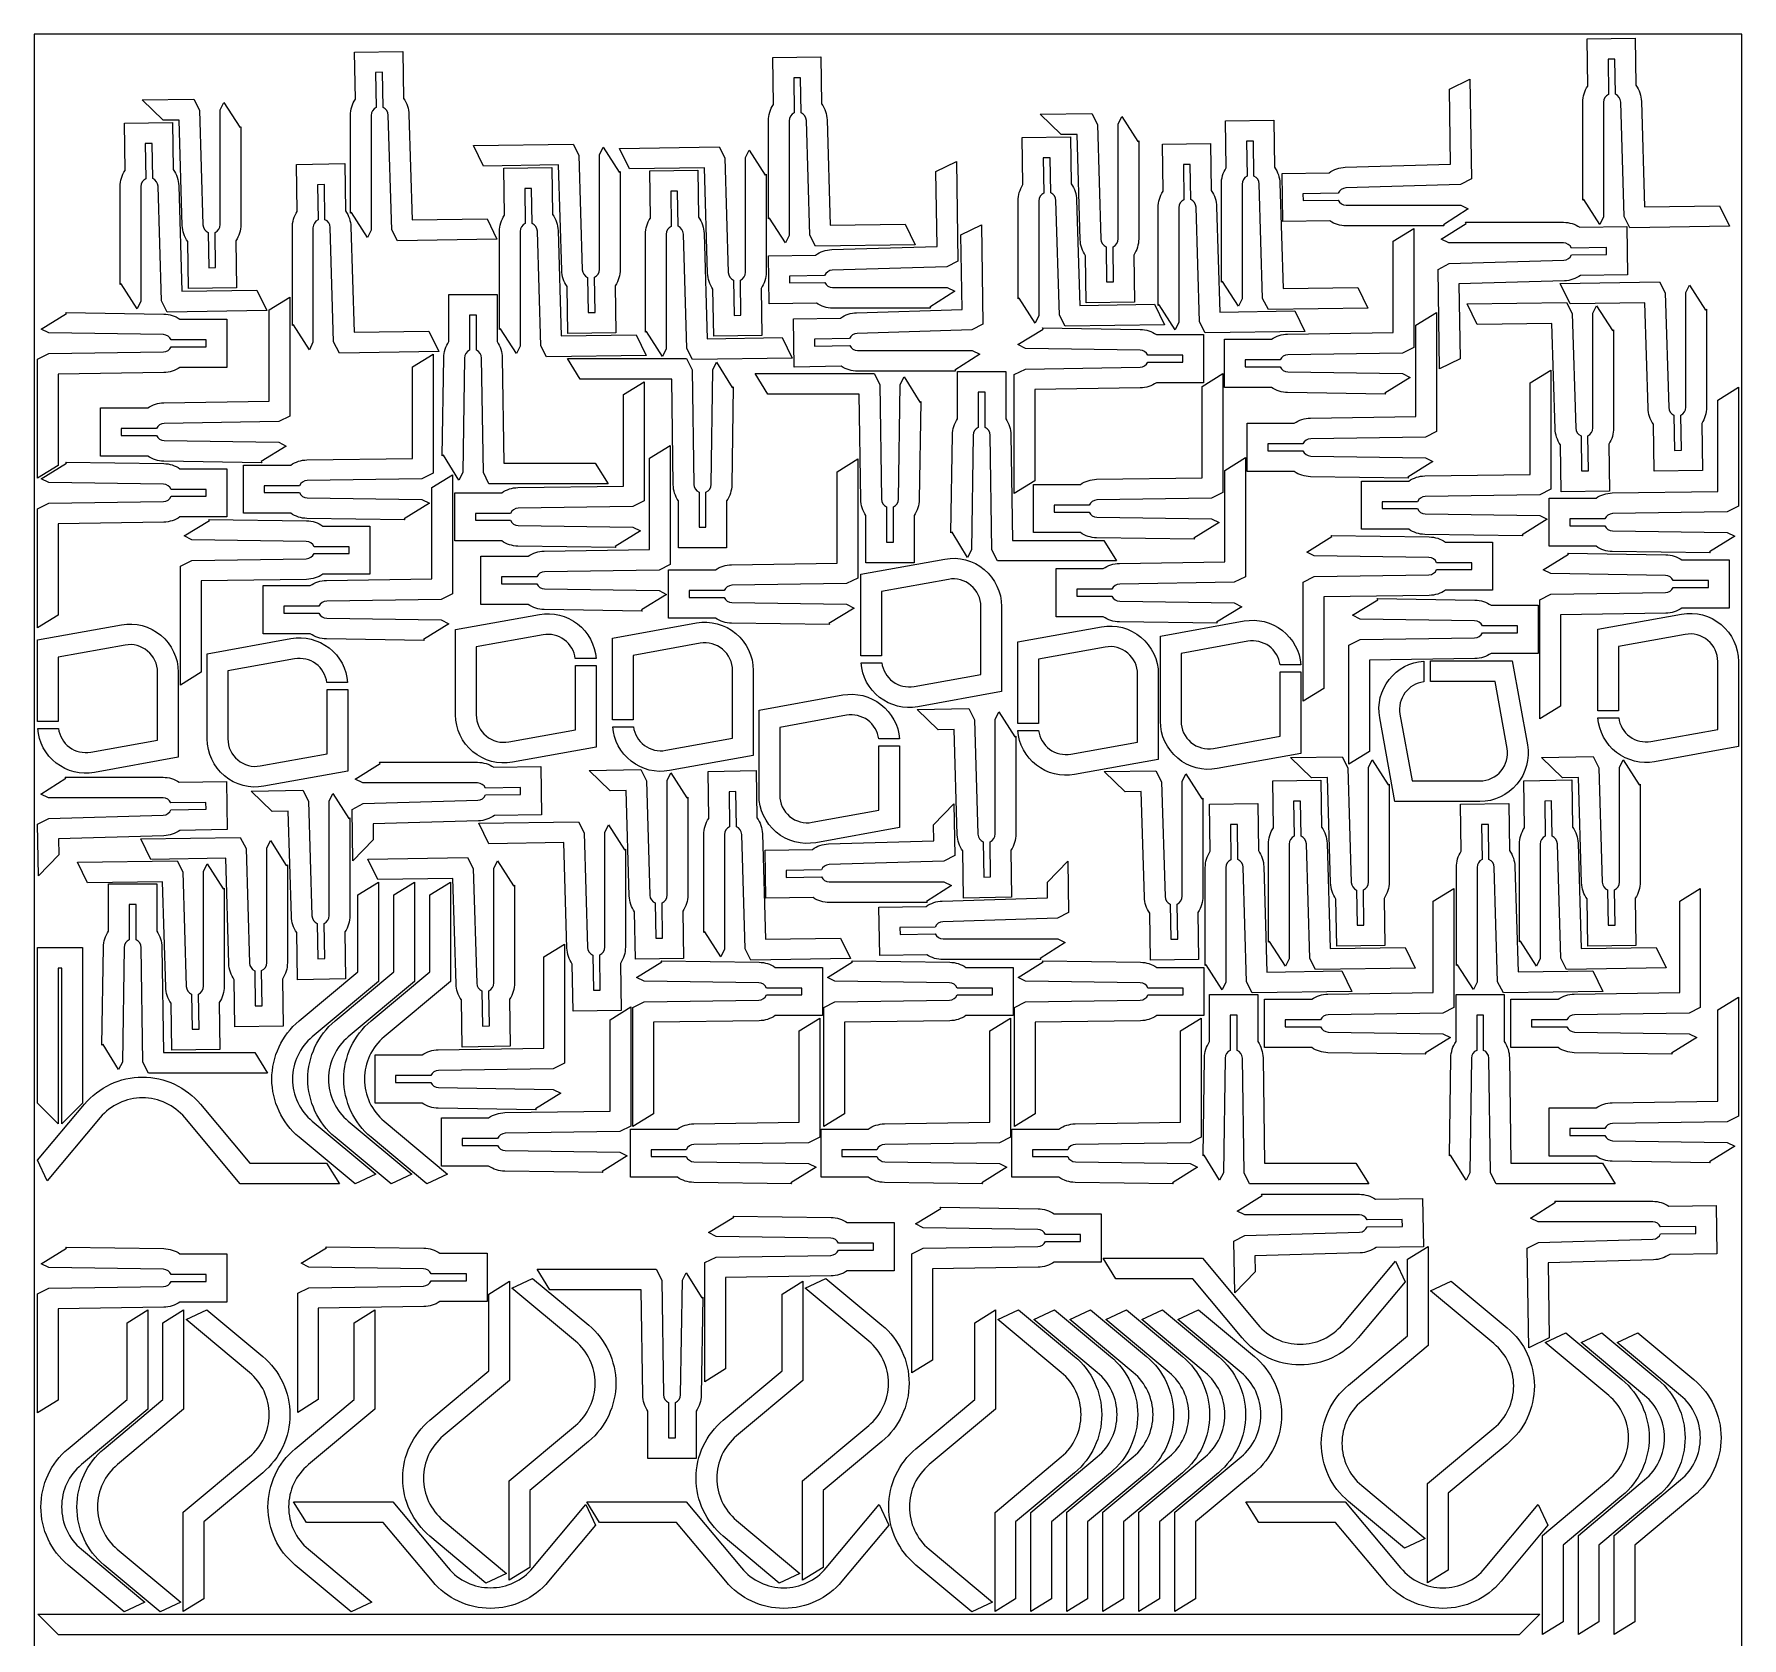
# Model space of a CAD drawing. Extents: x 0 to 496, y 0 to 832.
# Drawn here: x 0 to 496, y 366.1 to 832 of the extents above; entities that cross this region are included whole.
import ezdxf

# ---------------------------------------------------------------- set-up
doc = ezdxf.new("R2010")
doc.units = 0
doc.header["$MEASUREMENT"] = 0
doc.layers.add('PLATTE', color=5, linetype='Continuous')
doc.layers.add('SCHNITT', color=1, linetype='Continuous')

msp = doc.modelspace()

# ---------------------------------------------------------------- linework, layer by layer
at = {"layer": 'PLATTE', "flags": 128}
msp.add_lwpolyline([(496, 0), (496, 832), (0, 832), (0, 0)], close=True, dxfattribs=at)
at = {"layer": 'SCHNITT', "flags": 128}
for points in [[(463.48, 775.78), (461.81, 779), (460.82, 812.28, 0.294265), (459.28, 814.52), (459.13, 824.72), (457.13, 824.69), (457.28, 814.49, 0.294175), (455.82, 812.21), (455.82, 778.91), (454.76, 776.7), (450.12, 783.95), (449.82, 783.76), (449.82, 812.21, -0.148107), (451.25, 816.93), (451.04, 830.6), (465.04, 830.81), (465.25, 817.14, -0.148188), (466.81, 812.46), (467.73, 781.85), (489.49, 782.17), (492.38, 776.21)], [(105.53, 771.97), (103.86, 775.19), (102.86, 808.47, 0.294265), (101.33, 810.7), (101.18, 820.91), (99.18, 820.88), (99.33, 810.67, 0.294175), (97.86, 808.4), (97.86, 775.1), (96.8, 772.89), (92.17, 780.14), (91.86, 779.95), (91.86, 808.4, -0.148107), (93.29, 813.11), (93.09, 826.79), (107.09, 827), (107.29, 813.32, -0.148188), (108.86, 808.65), (109.77, 778.04), (131.53, 778.36), (134.43, 772.4)], [(226.96, 770.41), (225.29, 773.63), (224.3, 806.91, 0.294265), (222.76, 809.14), (222.61, 819.35), (220.61, 819.32), (220.76, 809.11, 0.294175), (219.3, 806.83), (219.3, 773.54), (218.24, 771.33), (213.6, 778.58), (213.3, 778.38), (213.3, 806.83, -0.148107), (214.73, 811.55), (214.52, 825.23), (228.52, 825.44), (228.73, 811.76, -0.148188), (230.3, 807.09), (231.21, 776.47), (252.97, 776.8), (255.86, 770.84)], [(417.47, 789.99), (414.25, 788.32), (380.97, 787.32, 0.294265), (378.74, 785.79), (368.53, 785.64), (368.56, 783.64), (378.77, 783.79, 0.294175), (381.04, 782.32), (414.34, 782.32), (416.55, 781.26), (409.3, 776.63), (409.49, 776.32), (381.04, 776.32, -0.148107), (376.33, 777.75), (362.65, 777.55), (362.44, 791.55), (376.12, 791.75, -0.148188), (380.79, 793.32), (411.4, 794.23), (411.08, 815.99), (417.04, 818.89)], [(46.35, 813.1), (48.02, 809.88), (49.02, 776.6, 0.294255), (50.55, 774.37), (50.7, 764.16), (52.7, 764.19), (52.55, 774.4, 0.294147), (54.02, 776.67), (54.02, 809.97), (55.08, 812.18), (59.71, 804.93), (60.02, 805.12), (60.02, 776.67, -0.148103), (58.59, 771.96), (58.79, 758.28), (44.79, 758.07), (44.59, 771.75, -0.148176), (43.02, 776.42), (42.11, 807.03), (37.48, 806.97), (31.39, 812.87)], [(307.16, 808.96), (308.83, 805.74), (309.82, 772.46, 0.294255), (311.36, 770.23), (311.51, 760.02), (313.51, 760.05), (313.36, 770.26, 0.294147), (314.82, 772.53), (314.82, 805.83), (315.88, 808.04), (320.52, 800.79), (320.82, 800.98), (320.82, 772.53, -0.148103), (319.39, 767.82), (319.6, 754.14), (305.6, 753.93), (305.4, 767.61, -0.148176), (303.83, 772.28), (302.91, 802.89), (298.28, 802.82), (292.19, 808.73)], [(38.64, 751.28), (36.97, 754.5), (35.98, 787.79, 0.294265), (34.44, 790.02), (34.29, 800.22), (32.29, 800.19), (32.45, 789.99, 0.294175), (30.98, 787.71), (30.98, 754.41), (29.92, 752.21), (25.28, 759.46), (24.98, 759.26), (24.98, 787.71, -0.148107), (26.41, 792.43), (26.2, 806.1), (40.2, 806.31), (40.41, 792.64, -0.148188), (41.98, 787.96), (42.89, 757.35), (64.65, 757.67), (67.54, 751.72)], [(358.48, 752), (356.81, 755.22), (355.82, 788.51, 0.294265), (354.28, 790.74), (354.13, 800.94), (352.13, 800.91), (352.28, 790.71, 0.294175), (350.82, 788.43), (350.82, 755.13), (349.76, 752.93), (345.12, 760.18), (344.82, 759.98), (344.82, 788.43, -0.148107), (346.25, 793.15), (346.04, 806.82), (360.04, 807.03), (360.25, 793.36, -0.148188), (361.81, 788.68), (362.73, 758.07), (384.49, 758.39), (387.38, 752.44)], [(156.55, 800.08), (158.22, 796.86), (159.21, 763.57, 0.294268), (160.75, 761.34), (160.9, 751.14), (162.9, 751.17), (162.75, 761.37, 0.294175), (164.21, 763.65), (164.21, 796.95), (165.27, 799.15), (169.91, 791.9), (170.21, 792.1), (170.21, 763.65, -0.148107), (168.78, 758.93), (168.99, 745.26), (154.99, 745.05), (154.78, 758.72, -0.148188), (153.22, 763.4), (152.3, 794.01), (130.54, 793.69), (127.65, 799.64)], [(198.94, 799.25), (200.61, 796.04), (201.6, 762.75, 0.294265), (203.14, 760.52), (203.29, 750.31), (205.29, 750.34), (205.14, 760.55, 0.294175), (206.6, 762.83), (206.6, 796.12), (207.66, 798.33), (212.3, 791.08), (212.6, 791.28), (212.6, 762.83, -0.148107), (211.17, 758.11), (211.38, 744.43), (197.38, 744.22), (197.17, 757.9, -0.148188), (195.6, 762.57), (194.69, 793.19), (172.93, 792.86), (170.04, 798.82)], [(299.45, 747.14), (297.78, 750.36), (296.78, 783.65, 0.294265), (295.25, 785.88), (295.1, 796.09), (293.1, 796.06), (293.25, 785.85, 0.294175), (291.78, 783.57), (291.78, 750.27), (290.72, 748.07), (286.09, 755.32), (285.78, 755.12), (285.78, 783.57, -0.148107), (287.21, 788.29), (287.01, 801.96), (301.01, 802.17), (301.21, 788.5, -0.148188), (302.78, 783.82), (303.69, 753.21), (325.45, 753.53), (328.35, 747.58)], [(340.13, 745.2), (338.46, 748.42), (337.46, 781.7, 0.294265), (335.93, 783.94), (335.78, 794.14), (333.78, 794.11), (333.93, 783.91, 0.294175), (332.46, 781.63), (332.46, 748.33), (331.4, 746.13), (326.77, 753.38), (326.46, 753.18), (326.46, 781.63, -0.148107), (327.89, 786.35), (327.69, 800.02), (341.69, 800.23), (341.89, 786.56, -0.148188), (343.46, 781.88), (344.37, 751.27), (366.13, 751.59), (369.03, 745.64)], [(88.65, 739.36), (86.98, 742.57), (85.99, 775.86, 0.294265), (84.45, 778.09), (84.3, 788.3), (82.3, 788.27), (82.45, 778.06, 0.294175), (80.99, 775.78), (80.99, 742.48), (79.93, 740.28), (75.29, 747.53), (74.99, 747.33), (74.99, 775.78, -0.148107), (76.42, 780.5), (76.21, 794.18), (90.21, 794.38), (90.42, 780.71, -0.148188), (91.98, 776.03), (92.9, 745.42), (114.66, 745.74), (117.55, 739.79)], [(268.33, 766.08), (265.11, 764.41), (231.83, 763.42, 0.294265), (229.6, 761.88), (219.39, 761.73), (219.42, 759.73), (229.63, 759.88, 0.294175), (231.9, 758.42), (265.2, 758.42), (267.41, 757.35), (260.16, 752.72), (260.35, 752.42), (231.9, 752.42, -0.148107), (227.19, 753.85), (213.51, 753.64), (213.3, 767.64), (226.98, 767.84, -0.148188), (231.65, 769.41), (262.27, 770.33), (261.94, 792.09), (267.9, 794.98)], [(148.84, 738.26), (147.17, 741.48), (146.17, 774.76, 0.294265), (144.64, 776.99), (144.49, 787.2), (142.49, 787.17), (142.64, 776.96, 0.294175), (141.17, 774.69), (141.17, 741.39), (140.11, 739.18), (135.48, 746.43), (135.17, 746.24), (135.17, 774.69, -0.148107), (136.6, 779.4), (136.4, 793.08), (150.4, 793.29), (150.6, 779.61, -0.148188), (152.17, 774.94), (153.08, 744.32), (174.84, 744.65), (177.74, 738.69)], [(191.23, 737.44), (189.56, 740.66), (188.56, 773.94, 0.294265), (187.03, 776.17), (186.88, 786.38), (184.88, 786.35), (185.03, 776.14, 0.294175), (183.56, 773.87), (183.56, 740.57), (182.5, 738.36), (177.87, 745.61), (177.56, 745.42), (177.56, 773.87, -0.148107), (178.99, 778.58), (178.79, 792.26), (192.79, 792.47), (192.99, 778.79, -0.148188), (194.56, 774.12), (195.47, 743.5), (217.23, 743.83), (220.13, 737.87)], [(275.57, 747.74), (272.35, 746.07), (239.07, 745.07, 0.294265), (236.84, 743.54), (226.63, 743.39), (226.66, 741.39), (236.87, 741.54, 0.294175), (239.14, 740.08), (272.44, 740.08), (274.65, 739.01), (267.4, 734.38), (267.59, 734.08), (239.14, 734.08, -0.148107), (234.43, 735.5), (220.75, 735.3), (220.54, 749.3), (234.22, 749.5, -0.148188), (238.89, 751.07), (269.51, 751.99), (269.18, 773.74), (275.14, 776.64)], [(400.71, 740.98), (397.47, 739.36), (364.17, 738.86, 0.294258), (361.92, 737.36), (351.71, 737.36), (351.71, 735.36), (361.92, 735.36, 0.294146), (364.17, 733.86), (397.47, 733.37), (399.66, 732.27), (392.34, 727.75), (392.53, 727.44), (364.08, 727.87, -0.148102), (359.39, 729.36), (345.71, 729.36), (345.71, 743.36), (359.39, 743.36, -0.148176), (364.08, 744.86), (394.71, 745.32), (394.71, 771.86), (400.71, 775.57)], [(407.78, 763.67), (411, 765.34), (444.28, 766.34, 0.294265), (446.51, 767.87), (456.72, 768.02), (456.69, 770.02), (446.48, 769.87, 0.294175), (444.21, 771.34), (410.91, 771.34), (408.7, 772.4), (415.95, 777.03), (415.76, 777.34), (444.21, 777.34, -0.148107), (448.92, 775.91), (462.6, 776.11), (462.81, 762.12), (449.13, 761.91, -0.148188), (444.46, 760.34), (413.84, 759.43), (414.17, 737.67), (408.21, 734.77)], [(472.09, 760.03), (473.76, 756.82), (474.76, 723.53, 0.294265), (476.29, 721.3), (476.44, 711.09), (478.44, 711.12), (478.29, 721.33, 0.294175), (479.75, 723.61), (479.75, 756.9), (480.82, 759.11), (485.45, 751.86), (485.75, 752.06), (485.75, 723.61, -0.148107), (484.33, 718.89), (484.53, 705.21), (470.53, 705), (470.33, 718.68, -0.148188), (468.76, 723.35), (467.84, 753.97), (446.09, 753.64), (443.19, 759.6)], [(74.29, 721.05), (71.05, 719.43), (37.75, 718.93, 0.294261), (35.5, 717.43), (25.29, 717.43), (25.29, 715.43), (35.5, 715.43, 0.294146), (37.75, 713.93), (71.05, 713.44), (73.24, 712.34), (65.92, 707.82), (66.11, 707.51), (37.66, 707.94, -0.148102), (32.97, 709.43), (19.29, 709.43), (19.29, 723.43), (32.97, 723.43, -0.148177), (37.66, 724.93), (68.29, 725.39), (68.29, 751.93), (74.29, 755.64)], [(132.09, 701.36), (130.47, 704.61), (129.98, 737.9, 0.294258), (128.48, 740.15), (128.48, 750.36), (126.48, 750.36), (126.48, 740.15, 0.294146), (124.98, 737.9), (124.48, 704.61), (123.38, 702.41), (118.86, 709.73), (118.55, 709.54), (118.98, 737.99, -0.148102), (120.48, 742.68), (120.48, 756.36), (134.48, 756.36), (134.48, 742.68, -0.148176), (135.97, 737.99), (136.43, 707.36), (162.97, 707.36), (166.68, 701.36)], [(445.09, 754.04), (446.76, 750.82), (447.76, 717.54, 0.294265), (449.29, 715.31), (449.44, 705.1), (451.44, 705.13), (451.29, 715.34, 0.294175), (452.76, 717.61), (452.76, 750.91), (453.82, 753.12), (458.45, 745.87), (458.76, 746.06), (458.76, 717.61, -0.148107), (457.33, 712.9), (457.53, 699.22), (443.53, 699.01), (443.33, 712.69, -0.148188), (441.76, 717.36), (440.85, 747.98), (419.09, 747.65), (416.19, 753.61)], [(1, 737.58), (4.24, 739.2), (37.54, 739.7, 0.294258), (39.79, 741.2), (50, 741.2), (50, 743.2), (39.79, 743.2, 0.294146), (37.54, 744.7), (4.24, 745.2), (2.05, 746.29), (9.37, 750.81), (9.18, 751.12), (37.63, 750.7, -0.148102), (42.32, 749.2), (56, 749.2), (56, 735.2), (42.32, 735.2, -0.148176), (37.63, 733.7), (7, 733.24), (7, 706.7), (1, 702.99)], [(407.33, 716.56), (404.08, 714.94), (370.79, 714.44, 0.294258), (368.53, 712.94), (358.33, 712.94), (358.33, 710.94), (368.53, 710.94, 0.294146), (370.79, 709.44), (404.08, 708.95), (406.27, 707.85), (398.95, 703.33), (399.14, 703.02), (370.7, 703.44, -0.148102), (366, 704.94), (352.33, 704.94), (352.33, 718.94), (366, 718.94, -0.148176), (370.7, 720.44), (401.33, 720.9), (401.33, 747.44), (407.33, 751.15)], [(284.66, 733.1), (287.9, 734.72), (321.2, 735.22, 0.294258), (323.45, 736.72), (333.66, 736.72), (333.66, 738.72), (323.45, 738.72, 0.294146), (321.2, 740.22), (287.9, 740.71), (285.71, 741.81), (293.03, 746.33), (292.84, 746.64), (321.29, 746.22, -0.148102), (325.98, 744.72), (339.66, 744.72), (339.66, 730.72), (325.98, 730.72, -0.148176), (321.29, 729.22), (290.66, 728.76), (290.66, 702.22), (284.66, 698.51)], [(115.85, 704.43), (112.61, 702.8), (79.31, 702.31, 0.294261), (77.06, 700.81), (66.85, 700.81), (66.85, 698.81), (77.06, 698.81, 0.294146), (79.31, 697.31), (112.61, 696.81), (114.8, 695.72), (107.48, 691.19), (107.67, 690.88), (79.22, 691.31, -0.148102), (74.53, 692.81), (60.85, 692.81), (60.85, 706.81), (74.53, 706.81, -0.148177), (79.22, 708.31), (109.85, 708.76), (109.85, 735.31), (115.85, 739.01)], [(189.51, 737.73), (191.13, 734.49), (191.63, 701.2, 0.294258), (193.13, 698.94), (193.13, 688.73), (195.13, 688.73), (195.13, 698.94, 0.294146), (196.63, 701.19), (197.13, 734.49), (198.22, 736.68), (202.75, 729.36), (203.05, 729.55), (202.63, 701.1, -0.148102), (201.13, 696.41), (201.13, 682.73), (187.13, 682.73), (187.13, 696.41, -0.148176), (185.63, 701.11), (185.17, 731.73), (158.63, 731.73), (154.92, 737.73)], [(440.55, 699.78), (437.31, 698.16), (404.01, 697.66, 0.294258), (401.76, 696.16), (391.55, 696.16), (391.55, 694.16), (401.76, 694.16, 0.294146), (404.01, 692.66), (437.31, 692.17), (439.5, 691.07), (432.18, 686.55), (432.37, 686.24), (403.92, 686.67, -0.148102), (399.23, 688.16), (385.55, 688.16), (385.55, 702.16), (399.23, 702.16, -0.148176), (403.92, 703.66), (434.55, 704.12), (434.55, 730.66), (440.55, 734.37)], [(177.15, 696.39), (173.9, 694.77), (140.61, 694.27, 0.294261), (138.35, 692.77), (128.15, 692.77), (128.15, 690.77), (138.35, 690.77, 0.294146), (140.61, 689.27), (173.9, 688.77), (176.09, 687.68), (168.77, 683.15), (168.96, 682.85), (140.52, 683.27, -0.148102), (135.82, 684.77), (122.15, 684.77), (122.15, 698.77), (135.82, 698.77, -0.148177), (140.52, 700.27), (171.15, 700.73), (171.15, 727.27), (177.15, 730.98)], [(243.97, 733.46), (245.59, 730.22), (246.09, 696.92, 0.294258), (247.59, 694.67), (247.59, 684.46), (249.59, 684.46), (249.59, 694.67, 0.294146), (251.09, 696.92), (251.58, 730.22), (252.68, 732.41), (257.2, 725.09), (257.51, 725.28), (257.08, 696.83, -0.148102), (255.59, 692.14), (255.59, 678.46), (241.59, 678.46), (241.59, 692.14, -0.148176), (240.09, 696.83), (239.63, 727.46), (213.09, 727.46), (209.38, 733.46)], [(279.82, 678.95), (278.2, 682.2), (277.7, 715.49, 0.294258), (276.2, 717.75), (276.2, 727.95), (274.2, 727.95), (274.2, 717.74, 0.294146), (272.7, 715.49), (272.21, 682.2), (271.11, 680.01), (266.59, 687.33), (266.28, 687.14), (266.7, 715.58, -0.148102), (268.2, 720.27), (268.2, 733.95), (282.2, 733.95), (282.2, 720.28, -0.148176), (283.7, 715.58), (284.16, 684.95), (310.7, 684.95), (314.41, 678.95)], [(345.22, 698.8), (341.97, 697.18), (308.68, 696.68, 0.294258), (306.42, 695.18), (296.22, 695.18), (296.22, 693.18), (306.42, 693.18, 0.294146), (308.68, 691.69), (341.97, 691.19), (344.16, 690.09), (336.84, 685.57), (337.03, 685.26), (308.59, 685.69, -0.148102), (303.89, 687.18), (290.22, 687.18), (290.22, 701.18), (303.89, 701.18, -0.148176), (308.59, 702.68), (339.22, 703.14), (339.22, 729.68), (345.22, 733.39)], [(495, 694.83), (491.76, 693.21), (458.46, 692.71, 0.294261), (456.21, 691.21), (446, 691.21), (446, 689.21), (456.21, 689.21, 0.294146), (458.46, 687.71), (491.76, 687.21), (493.95, 686.12), (486.63, 681.59), (486.82, 681.29), (458.37, 681.71, -0.148102), (453.68, 683.21), (440, 683.21), (440, 697.21), (453.68, 697.21, -0.148177), (458.37, 698.71), (489, 699.17), (489, 725.71), (495, 729.42)], [(184.76, 677.95), (181.51, 676.33), (148.22, 675.83, 0.294258), (145.97, 674.33), (135.76, 674.33), (135.76, 672.33), (145.97, 672.33, 0.294146), (148.22, 670.83), (181.51, 670.34), (183.71, 669.24), (176.39, 664.72), (176.58, 664.41), (148.13, 664.84, -0.148102), (143.44, 666.33), (129.76, 666.33), (129.76, 680.33), (143.44, 680.33, -0.148176), (148.13, 681.83), (178.76, 682.29), (178.76, 708.83), (184.76, 712.54)], [(1, 694.12), (4.24, 695.74), (37.54, 696.24, 0.294258), (39.79, 697.74), (50, 697.74), (50, 699.74), (39.79, 699.74, 0.294146), (37.54, 701.24), (4.24, 701.73), (2.05, 702.83), (9.37, 707.35), (9.18, 707.66), (37.63, 707.24, -0.148102), (42.32, 705.74), (56, 705.74), (56, 691.74), (42.32, 691.74, -0.148176), (37.63, 690.24), (7, 689.78), (7, 663.24), (1, 659.53)], [(239.21, 674), (235.97, 672.38), (202.67, 671.88, 0.294258), (200.42, 670.38), (190.21, 670.38), (190.21, 668.38), (200.42, 668.38, 0.294146), (202.67, 666.88), (235.97, 666.39), (238.16, 665.29), (230.84, 660.77), (231.03, 660.46), (202.58, 660.88, -0.148102), (197.89, 662.38), (184.21, 662.38), (184.21, 676.38), (197.89, 676.38, -0.148176), (202.58, 677.88), (233.21, 678.34), (233.21, 704.88), (239.21, 708.59)], [(351.83, 674.38), (348.59, 672.76), (315.29, 672.26, 0.294258), (313.04, 670.76), (302.83, 670.76), (302.83, 668.76), (313.04, 668.76, 0.294146), (315.29, 667.26), (348.59, 666.77), (350.78, 665.67), (343.46, 661.15), (343.65, 660.84), (315.2, 661.27, -0.148102), (310.51, 662.76), (296.83, 662.76), (296.83, 676.76), (310.51, 676.76, -0.148176), (315.2, 678.26), (345.83, 678.72), (345.83, 705.26), (351.83, 708.97)], [(121.51, 669.43), (118.26, 667.81), (84.97, 667.31, 0.294261), (82.71, 665.81), (72.51, 665.81), (72.51, 663.81), (82.71, 663.81, 0.294146), (84.97, 662.31), (118.26, 661.81), (120.45, 660.72), (113.13, 656.19), (113.32, 655.89), (84.88, 656.31, -0.148102), (80.18, 657.81), (66.51, 657.81), (66.51, 671.81), (80.18, 671.81, -0.148177), (84.88, 673.31), (115.51, 673.77), (115.51, 700.31), (121.51, 704.02)], [(42.51, 677.49), (45.76, 679.12), (79.05, 679.61, 0.294258), (81.31, 681.11), (91.51, 681.11), (91.51, 683.11), (81.3, 683.11, 0.294146), (79.05, 684.61), (45.76, 685.11), (43.57, 686.21), (50.89, 690.73), (50.7, 691.04), (79.14, 690.61, -0.148102), (83.84, 689.11), (97.51, 689.11), (97.51, 675.11), (83.84, 675.11, -0.148176), (79.14, 673.61), (48.51, 673.16), (48.51, 646.61), (42.51, 642.91)], [(368.57, 672.83), (371.82, 674.45), (405.11, 674.95, 0.294261), (407.36, 676.45), (417.57, 676.45), (417.57, 678.45), (407.36, 678.45, 0.294146), (405.11, 679.95), (371.82, 680.45), (369.63, 681.54), (376.94, 686.07), (376.76, 686.37), (405.2, 685.95, -0.148102), (409.89, 684.45), (423.57, 684.45), (423.57, 670.45), (409.9, 670.45, -0.148177), (405.2, 668.95), (374.57, 668.49), (374.57, 641.95), (368.57, 638.24)], [(240.14, 651.39), (240.14, 675.13), (264.48, 679.52, -0.467497), (280.97, 665.74), (280.97, 641.01), (256.63, 636.62, -0.445908), (240.18, 649.39), (246.2, 649.39, 0.429872), (255.56, 642.52), (274.97, 646.02), (274.97, 665.74, 0.4675), (265.55, 673.61), (246.14, 670.11), (246.14, 651.39)], [(437.29, 667.66), (440.54, 669.29), (473.83, 669.78, 0.294261), (476.08, 671.28), (486.29, 671.28), (486.29, 673.28), (476.08, 673.28, 0.294146), (473.83, 674.78), (440.54, 675.28), (438.34, 676.38), (445.66, 680.9), (445.47, 681.21), (473.92, 680.78, -0.148102), (478.61, 679.28), (492.29, 679.28), (492.29, 665.28), (478.61, 665.28, -0.148177), (473.92, 663.78), (443.29, 663.33), (443.29, 636.78), (437.29, 633.08)], [(381.85, 654.48), (385.1, 656.1), (418.39, 656.6, 0.294258), (420.65, 658.1), (430.85, 658.1), (430.85, 660.1), (420.65, 660.1, 0.294146), (418.39, 661.59), (385.1, 662.09), (382.91, 663.19), (390.23, 667.71), (390.04, 668.02), (418.48, 667.59, -0.148102), (423.18, 666.1), (436.85, 666.1), (436.85, 652.1), (423.18, 652.1, -0.148176), (418.48, 650.6), (387.85, 650.14), (387.85, 623.6), (381.85, 619.89)], [(1, 632.31), (1, 656.04), (25.34, 660.43, -0.467497), (41.83, 646.65), (41.83, 621.92), (17.49, 617.53, -0.445908), (1.04, 630.31), (7.06, 630.31, 0.429872), (16.42, 623.43), (35.83, 626.93), (35.83, 646.65, 0.4675), (26.41, 654.53), (7, 651.03), (7, 632.31)], [(163.24, 648.61), (163.24, 624.88), (138.9, 620.49, -0.467497), (122.41, 634.27), (122.41, 659), (146.75, 663.39, -0.445908), (163.2, 650.61), (157.18, 650.61, 0.429872), (147.82, 657.49), (128.41, 653.99), (128.41, 634.27, 0.4675), (137.83, 626.39), (157.24, 629.89), (157.24, 648.61)], [(168.01, 632.82), (168.01, 656.56), (192.35, 660.95, -0.467497), (208.84, 647.17), (208.84, 622.43), (184.5, 618.04, -0.445908), (168.05, 630.82), (174.07, 630.82, 0.429872), (183.43, 623.95), (202.84, 627.45), (202.84, 647.17, 0.4675), (193.42, 655.04), (174.01, 651.54), (174.01, 632.82)], [(285.68, 631.72), (285.68, 655.45), (310.02, 659.84, -0.467497), (326.51, 646.07), (326.51, 621.33), (302.17, 616.94, -0.445908), (285.72, 629.72), (291.74, 629.72, 0.429872), (301.1, 622.85), (320.51, 626.35), (320.51, 646.07, 0.4675), (311.09, 653.94), (291.68, 650.44), (291.68, 631.72)], [(367.94, 646.74), (367.94, 623.01), (343.6, 618.62, -0.467497), (327.12, 632.4), (327.12, 657.13), (351.46, 661.52, -0.445908), (367.91, 648.74), (361.88, 648.74, 0.429872), (352.52, 655.62), (333.12, 652.12), (333.12, 632.4, 0.4675), (342.54, 624.52), (361.94, 628.02), (361.94, 646.74)], [(454.17, 635.41), (454.17, 659.14), (478.51, 663.53, -0.467497), (495, 649.75), (495, 625.02), (470.66, 620.63, -0.445908), (454.21, 633.41), (460.24, 633.41, 0.429872), (469.59, 626.53), (489, 630.03), (489, 649.75, 0.4675), (479.58, 657.63), (460.17, 654.13), (460.17, 635.41)], [(91.08, 641.63), (91.08, 617.89), (66.74, 613.5, -0.467497), (50.26, 627.28), (50.26, 652.02), (74.6, 656.4, -0.445908), (91.05, 643.63), (85.02, 643.63, 0.429872), (75.66, 650.5), (56.26, 647), (56.26, 627.28, 0.4675), (65.68, 619.41), (85.08, 622.91), (85.08, 641.63)], [(405.59, 649.9), (429.32, 649.91), (433.71, 625.56, -0.467497), (419.93, 609.08), (395.2, 609.08), (390.81, 633.42, -0.445908), (403.59, 649.87), (403.59, 643.84, 0.429872), (396.71, 634.48), (400.21, 615.08), (419.93, 615.08, 0.4675), (427.81, 624.5), (424.31, 643.91), (405.59, 643.9)], [(251.37, 625.25), (251.37, 601.51), (227.03, 597.12, -0.467497), (210.54, 610.9), (210.54, 635.63), (234.88, 640.02, -0.445908), (251.33, 627.25), (245.31, 627.25, 0.429872), (235.95, 634.12), (216.54, 630.62), (216.54, 610.9, 0.4675), (225.96, 603.03), (245.37, 606.53), (245.37, 625.25)], [(271.46, 636.07), (273.13, 632.85), (274.13, 599.57, 0.294258), (275.66, 597.34), (275.81, 587.13), (277.81, 587.16), (277.66, 597.37, 0.294146), (279.13, 599.64), (279.13, 632.94), (280.19, 635.15), (284.82, 627.9), (285.13, 628.09), (285.13, 599.64, -0.148102), (283.7, 594.93), (283.9, 581.25), (269.91, 581.04), (269.7, 594.72, -0.148176), (268.13, 599.39), (267.22, 630.01), (262.59, 629.94), (256.5, 635.85)], [(92.36, 606.8), (95.58, 608.47), (128.86, 609.46, 0.294258), (131.09, 611), (141.3, 611.15), (141.27, 613.15), (131.06, 613, 0.294146), (128.79, 614.46), (95.49, 614.46), (93.28, 615.53), (100.53, 620.16), (100.34, 620.46), (128.79, 620.46, -0.148102), (133.5, 619.03), (147.18, 619.24), (147.39, 605.24), (133.71, 605.04, -0.148176), (129.04, 603.47), (98.43, 602.55), (98.49, 597.92), (92.58, 591.83)], [(379.89, 622.09), (381.56, 618.87), (382.55, 585.59, 0.294258), (384.08, 583.36), (384.24, 573.15), (386.24, 573.18), (386.08, 583.39, 0.294146), (387.55, 585.66), (387.55, 618.96), (388.61, 621.17), (393.24, 613.92), (393.55, 614.11), (393.55, 585.66, -0.148102), (392.12, 580.95), (392.32, 567.27), (378.33, 567.06), (378.12, 580.74, -0.148176), (376.55, 585.41), (375.64, 616.03), (371.01, 615.96), (364.92, 621.87)], [(452.81, 622.12), (454.48, 618.9), (455.47, 585.61, 0.294258), (457, 583.38), (457.16, 573.17), (459.16, 573.2), (459, 583.41, 0.294146), (460.47, 585.69), (460.47, 618.99), (461.53, 621.19), (466.16, 613.94), (466.47, 614.14), (466.47, 585.69, -0.148102), (465.04, 580.97), (465.24, 567.29), (451.25, 567.09), (451.04, 580.76, -0.148176), (449.47, 585.44), (448.56, 616.05), (443.93, 615.98), (437.84, 621.89)], [(1, 602.46), (4.22, 604.13), (37.5, 605.12, 0.294258), (39.73, 606.66), (49.94, 606.81), (49.91, 608.81), (39.7, 608.66, 0.294146), (37.43, 610.12), (4.13, 610.12), (1.92, 611.19), (9.17, 615.82), (8.98, 616.12), (37.43, 616.12, -0.148102), (42.14, 614.69), (55.82, 614.9), (56.03, 600.9), (42.35, 600.7, -0.148176), (37.68, 599.13), (7.07, 598.21), (7.13, 593.58), (1.22, 587.49)], [(176.18, 618.33), (177.85, 615.11), (178.84, 581.83, 0.294258), (180.38, 579.6), (180.53, 569.39), (182.53, 569.42), (182.38, 579.63, 0.294146), (183.84, 581.9), (183.84, 615.2), (184.9, 617.41), (189.54, 610.16), (189.84, 610.35), (189.84, 581.9, -0.148102), (188.41, 577.19), (188.62, 563.51), (174.62, 563.3), (174.41, 576.98, -0.148176), (172.84, 581.65), (171.93, 612.26), (167.3, 612.2), (161.21, 618.11)], [(208.17, 563.02), (206.5, 566.24), (205.51, 599.53, 0.294265), (203.97, 601.76), (203.82, 611.96), (201.82, 611.93), (201.98, 601.73, 0.294175), (200.51, 599.45), (200.51, 566.15), (199.45, 563.95), (194.81, 571.2), (194.51, 571), (194.51, 599.45, -0.148107), (195.94, 604.17), (195.73, 617.84), (209.73, 618.05), (209.94, 604.38, -0.148188), (211.51, 599.7), (212.42, 569.09), (234.18, 569.41), (237.07, 563.46)], [(325.79, 618), (327.46, 614.78), (328.46, 581.5, 0.294258), (329.99, 579.27), (330.14, 569.06), (332.14, 569.09), (331.99, 579.3, 0.294146), (333.46, 581.57), (333.46, 614.87), (334.52, 617.08), (339.15, 609.83), (339.46, 610.02), (339.46, 581.57, -0.148102), (338.03, 576.86), (338.23, 563.18), (324.23, 562.97), (324.03, 576.65, -0.148176), (322.46, 581.32), (321.55, 611.94), (316.92, 611.87), (310.83, 617.78)], [(372.17, 560.28), (370.5, 563.5), (369.51, 596.78, 0.294265), (367.98, 599.01), (367.82, 609.22), (365.82, 609.19), (365.98, 598.98, 0.294175), (364.51, 596.71), (364.51, 563.41), (363.45, 561.2), (358.82, 568.45), (358.51, 568.26), (358.51, 596.71, -0.148107), (359.94, 601.42), (359.73, 615.1), (373.73, 615.31), (373.94, 601.63, -0.148188), (375.51, 596.96), (376.42, 566.34), (398.18, 566.67), (401.07, 560.71)], [(445.09, 560.3), (443.42, 563.52), (442.43, 596.8, 0.294265), (440.9, 599.03), (440.74, 609.24), (438.75, 609.21), (438.9, 599, 0.294175), (437.43, 596.73), (437.43, 563.43), (436.37, 561.22), (431.74, 568.47), (431.43, 568.28), (431.43, 596.73, -0.148107), (432.86, 601.44), (432.66, 615.12), (446.65, 615.33), (446.86, 601.65, -0.148188), (448.43, 596.98), (449.34, 566.36), (471.1, 566.69), (474, 560.73)], [(78.03, 612.35), (79.7, 609.13), (80.7, 575.85, 0.294258), (82.23, 573.62), (82.38, 563.41), (84.38, 563.44), (84.23, 573.65, 0.294146), (85.7, 575.92), (85.7, 609.22), (86.76, 611.43), (91.39, 604.18), (91.7, 604.37), (91.7, 575.92, -0.148102), (90.27, 571.21), (90.47, 557.53), (76.47, 557.32), (76.27, 571, -0.148176), (74.7, 575.67), (73.79, 606.29), (69.16, 606.22), (63.07, 612.13)], [(267.38, 593.4), (264.17, 591.73), (230.88, 590.74, 0.294258), (228.65, 589.21), (218.44, 589.05), (218.47, 587.05), (228.68, 587.21, 0.294146), (230.96, 585.74), (264.26, 585.74), (266.46, 584.68), (259.21, 580.05), (259.41, 579.74), (230.96, 579.74, -0.148102), (226.24, 581.17), (212.56, 580.97), (212.36, 594.96), (226.03, 595.17, -0.148176), (230.7, 596.74), (261.32, 597.65), (261.25, 602.28), (267.16, 608.37)], [(353.82, 553.48), (352.15, 556.7), (351.15, 589.98, 0.294265), (349.62, 592.21), (349.47, 602.42), (347.47, 602.39), (347.62, 592.18, 0.294175), (346.16, 589.9), (346.16, 556.61), (345.09, 554.4), (340.46, 561.65), (340.16, 561.45), (340.16, 589.9, -0.148107), (341.58, 594.62), (341.38, 608.3), (355.38, 608.51), (355.58, 594.83, -0.148188), (357.15, 590.16), (358.07, 559.54), (379.82, 559.87), (382.72, 553.91)], [(426.74, 553.5), (425.07, 556.72), (424.08, 590, 0.294265), (422.54, 592.23), (422.39, 602.44), (420.39, 602.41), (420.54, 592.2, 0.294175), (419.08, 589.93), (419.08, 556.63), (418.02, 554.42), (413.38, 561.67), (413.08, 561.48), (413.08, 589.93, -0.148107), (414.51, 594.64), (414.3, 608.32), (428.3, 608.53), (428.5, 594.85, -0.148188), (430.07, 590.18), (430.99, 559.56), (452.75, 559.89), (455.64, 553.93)], [(158.07, 603.2), (159.74, 599.98), (160.73, 566.7, 0.294265), (162.27, 564.47), (162.42, 554.26), (164.42, 554.29), (164.27, 564.5, 0.294175), (165.73, 566.77), (165.73, 600.07), (166.8, 602.28), (171.43, 595.03), (171.73, 595.22), (171.73, 566.77, -0.148107), (170.31, 562.06), (170.51, 548.38), (156.51, 548.17), (156.31, 561.85, -0.148188), (154.74, 566.52), (153.82, 597.14), (132.06, 596.81), (129.17, 602.77)], [(59.88, 598.66), (61.55, 595.44), (62.55, 562.15, 0.294265), (64.08, 559.92), (64.23, 549.71), (66.23, 549.74), (66.08, 559.95, 0.294175), (67.55, 562.23), (67.55, 595.53), (68.61, 597.73), (73.24, 590.48), (73.55, 590.68), (73.55, 562.23, -0.148107), (72.12, 557.51), (72.32, 543.84), (58.32, 543.63), (58.12, 557.3, -0.148188), (56.55, 561.98), (55.64, 592.59), (33.88, 592.27), (30.98, 598.22)], [(41.53, 591.85), (43.2, 588.64), (44.19, 555.35, 0.294265), (45.73, 553.12), (45.88, 542.91), (47.88, 542.94), (47.73, 553.15, 0.294175), (49.19, 555.43), (49.19, 588.73), (50.25, 590.93), (54.89, 583.68), (55.19, 583.88), (55.19, 555.43, -0.148107), (53.76, 550.71), (53.97, 537.03), (39.97, 536.82), (39.77, 550.5, -0.148188), (38.2, 555.17), (37.28, 585.79), (15.52, 585.46), (12.63, 591.42)], [(125.87, 592.79), (127.53, 589.57), (128.53, 556.29, 0.294265), (130.06, 554.05), (130.21, 543.85), (132.21, 543.88), (132.06, 554.08, 0.294175), (133.53, 556.36), (133.53, 589.66), (134.59, 591.87), (139.22, 584.61), (139.53, 584.81), (139.53, 556.36, -0.148107), (138.1, 551.64), (138.3, 537.97), (124.31, 537.76), (124.1, 551.43, -0.148188), (122.53, 556.11), (121.62, 586.72), (99.86, 586.4), (96.96, 592.35)], [(300.41, 576.82), (297.19, 575.15), (263.91, 574.15, 0.294258), (261.68, 572.62), (251.47, 572.47), (251.5, 570.47), (261.71, 570.62, 0.294146), (263.99, 569.15), (297.28, 569.15), (299.49, 568.09), (292.24, 563.46), (292.43, 563.15), (263.99, 563.15, -0.148102), (259.27, 564.58), (245.59, 564.38), (245.38, 578.38), (259.06, 578.58, -0.148176), (263.73, 580.15), (294.35, 581.06), (294.28, 585.69), (300.19, 591.78)], [(100.05, 556.83), (80.79, 540.73, 0.467508), (80.79, 516.18), (99.21, 500.79), (93.21, 497.98), (76.94, 511.58, -0.467505), (76.94, 545.34), (94.05, 559.64), (94.05, 581.95), (100.05, 585.66)], [(110.5, 556.83), (91.24, 540.73, 0.467508), (91.24, 516.18), (109.65, 500.79), (103.65, 497.98), (87.39, 511.58, -0.467505), (87.39, 545.34), (104.5, 559.63), (104.5, 581.95), (110.5, 585.66)], [(120.94, 556.83), (101.68, 540.73, 0.467508), (101.68, 516.18), (120.1, 500.79), (114.1, 497.98), (97.84, 511.58, -0.467505), (97.84, 545.34), (114.94, 559.64), (114.94, 581.95), (120.94, 585.66)], [(33.23, 530.12), (31.61, 533.37), (31.11, 566.66, 0.294258), (29.61, 568.92), (29.61, 579.12), (27.61, 579.12), (27.61, 568.91, 0.294146), (26.11, 566.66), (25.62, 533.37), (24.52, 531.18), (20, 538.5), (19.69, 538.31), (20.12, 566.75, -0.148102), (21.61, 571.44), (21.61, 585.12), (35.61, 585.12), (35.61, 571.45, -0.148176), (37.11, 566.75), (37.57, 536.12), (64.11, 536.12), (67.82, 530.12)], [(412.38, 549.22), (409.14, 547.6), (375.84, 547.11, 0.294258), (373.59, 545.61), (363.38, 545.61), (363.38, 543.61), (373.59, 543.61, 0.294146), (375.84, 542.11), (409.14, 541.61), (411.33, 540.51), (404.01, 535.99), (404.2, 535.68), (375.75, 536.11, -0.148102), (371.06, 537.61), (357.38, 537.61), (357.38, 551.61), (371.06, 551.61, -0.148176), (375.75, 553.11), (406.38, 553.56), (406.38, 580.1), (412.38, 583.81)], [(483.94, 549.22), (480.7, 547.6), (447.4, 547.11, 0.294258), (445.15, 545.61), (434.94, 545.61), (434.94, 543.61), (445.15, 543.61, 0.294146), (447.4, 542.11), (480.7, 541.61), (482.89, 540.51), (475.57, 535.99), (475.76, 535.68), (447.31, 536.11, -0.148102), (442.62, 537.61), (428.94, 537.61), (428.94, 551.61), (442.62, 551.61, -0.148176), (447.31, 553.11), (477.94, 553.56), (477.94, 580.1), (483.94, 583.81)], [(154, 533.07), (150.75, 531.45), (117.46, 530.95, 0.294258), (115.21, 529.45), (105, 529.45), (105, 527.45), (115.21, 527.45, 0.294146), (117.46, 525.96), (150.75, 525.46), (152.95, 524.36), (145.63, 519.84), (145.82, 519.53), (117.37, 519.96, -0.148102), (112.68, 521.45), (99, 521.45), (99, 535.45), (112.68, 535.45, -0.148176), (117.37, 536.95), (148, 537.41), (148, 563.95), (154, 567.66)], [(173.93, 549.27), (177.17, 550.89), (210.46, 551.39, 0.294258), (212.72, 552.89), (222.93, 552.89), (222.93, 554.89), (212.72, 554.89, 0.294146), (210.46, 556.39), (177.17, 556.88), (174.98, 557.98), (182.3, 562.5), (182.11, 562.81), (210.55, 562.39, -0.148102), (215.25, 560.89), (228.93, 560.89), (228.93, 546.89), (215.25, 546.89, -0.148176), (210.55, 545.39), (179.93, 544.93), (179.93, 518.39), (173.93, 514.68)], [(229.32, 549.27), (232.57, 550.89), (265.86, 551.39, 0.294258), (268.11, 552.89), (278.32, 552.89), (278.32, 554.89), (268.11, 554.89, 0.294146), (265.86, 556.39), (232.57, 556.88), (230.38, 557.98), (237.69, 562.5), (237.51, 562.81), (265.95, 562.39, -0.148102), (270.64, 560.89), (284.32, 560.89), (284.32, 546.89), (270.65, 546.89, -0.148176), (265.95, 545.39), (235.32, 544.93), (235.32, 518.39), (229.32, 514.68)], [(284.72, 549.27), (287.96, 550.89), (321.26, 551.39, 0.294258), (323.51, 552.89), (333.72, 552.89), (333.72, 554.89), (323.51, 554.89, 0.294146), (321.26, 556.39), (287.96, 556.88), (285.77, 557.98), (293.09, 562.5), (292.9, 562.81), (321.35, 562.39, -0.148102), (326.04, 560.89), (339.72, 560.89), (339.72, 546.89), (326.04, 546.89, -0.148176), (321.35, 545.39), (290.72, 544.93), (290.72, 518.39), (284.72, 514.68)], [(353.04, 498), (351.42, 501.24), (350.92, 534.54, 0.294258), (349.42, 536.79), (349.42, 547), (347.42, 547), (347.42, 536.79, 0.294146), (345.93, 534.54), (345.43, 501.24), (344.33, 499.05), (339.81, 506.37), (339.5, 506.18), (339.93, 534.63, -0.148102), (341.42, 539.32), (341.42, 553), (355.42, 553), (355.42, 539.32, -0.148176), (356.92, 534.62), (357.38, 504), (383.92, 504), (387.63, 498)], [(424.6, 498), (422.98, 501.24), (422.49, 534.54, 0.294258), (420.99, 536.79), (420.99, 547), (418.99, 547), (418.99, 536.79, 0.294146), (417.49, 534.54), (416.99, 501.24), (415.89, 499.05), (411.37, 506.37), (411.06, 506.18), (411.49, 534.63, -0.148102), (412.99, 539.32), (412.99, 553), (426.99, 553), (426.99, 539.32, -0.148176), (428.49, 534.63), (428.94, 504), (455.48, 504), (459.19, 498)], [(495, 517.66), (491.76, 516.04), (458.46, 515.55, 0.294258), (456.21, 514.05), (446, 514.05), (446, 512.05), (456.21, 512.05, 0.294146), (458.46, 510.55), (491.76, 510.05), (493.95, 508.95), (486.63, 504.43), (486.82, 504.12), (458.37, 504.55, -0.148102), (453.68, 506.05), (440, 506.05), (440, 520.05), (453.68, 520.05, -0.148176), (458.37, 521.55), (489, 522), (489, 548.54), (495, 552.25)], [(173.33, 514.81), (170.09, 513.19), (136.79, 512.69, 0.294258), (134.54, 511.19), (124.33, 511.19), (124.33, 509.19), (134.54, 509.19, 0.294146), (136.79, 507.69), (170.09, 507.19), (172.28, 506.1), (164.96, 501.57), (165.15, 501.27), (136.7, 501.69, -0.148102), (132.01, 503.19), (118.33, 503.19), (118.33, 517.19), (132.01, 517.19, -0.148176), (136.71, 518.69), (167.33, 519.15), (167.33, 545.69), (173.33, 549.4)], [(228.19, 511.54), (224.94, 509.92), (191.65, 509.43, 0.294258), (189.39, 507.93), (179.19, 507.93), (179.19, 505.93), (189.39, 505.93, 0.294146), (191.65, 504.43), (224.94, 503.93), (227.13, 502.83), (219.81, 498.31), (220, 498), (191.56, 498.43, -0.148102), (186.86, 499.93), (173.19, 499.93), (173.19, 513.93), (186.86, 513.93, -0.148176), (191.56, 515.43), (222.19, 515.88), (222.19, 542.42), (228.19, 546.13)], [(283.58, 511.54), (280.34, 509.92), (247.05, 509.43, 0.294258), (244.79, 507.93), (234.58, 507.93), (234.58, 505.93), (244.79, 505.93, 0.294146), (247.05, 504.43), (280.34, 503.93), (282.53, 502.83), (275.21, 498.31), (275.4, 498), (246.96, 498.43, -0.148102), (242.26, 499.93), (228.58, 499.93), (228.58, 513.93), (242.26, 513.93, -0.148176), (246.96, 515.43), (277.58, 515.88), (277.58, 542.42), (283.58, 546.13)], [(338.98, 511.54), (335.74, 509.92), (302.45, 509.43, 0.294258), (300.19, 507.93), (289.98, 507.93), (289.98, 505.93), (300.19, 505.93, 0.294146), (302.44, 504.43), (335.74, 503.93), (337.93, 502.83), (330.61, 498.31), (330.8, 498), (302.35, 498.43, -0.148102), (297.66, 499.93), (283.98, 499.93), (283.98, 513.93), (297.66, 513.93, -0.148176), (302.36, 515.43), (332.98, 515.88), (332.98, 542.42), (338.98, 546.13)], [(59.83, 498), (43.73, 517.26, 0.467508), (19.18, 517.26), (3.79, 498.85), (0.98, 504.85), (14.58, 521.11, -0.467505), (48.34, 521.11), (62.63, 504), (84.95, 504), (88.66, 498)], [(254.95, 477.66), (258.19, 479.28), (291.48, 479.78, 0.294258), (293.74, 481.28), (303.95, 481.28), (303.95, 483.28), (293.74, 483.28, 0.294146), (291.48, 484.78), (258.19, 485.27), (256, 486.37), (263.32, 490.89), (263.13, 491.2), (291.57, 490.77, -0.148102), (296.27, 489.28), (309.95, 489.28), (309.95, 475.28), (296.27, 475.28, -0.148176), (291.57, 473.78), (260.95, 473.32), (260.95, 446.78), (254.95, 443.07)], [(348.47, 481.31), (351.69, 482.98), (384.97, 483.97, 0.294258), (387.2, 485.51), (397.41, 485.66), (397.38, 487.66), (387.17, 487.51, 0.294146), (384.9, 488.97), (351.6, 488.97), (349.39, 490.03), (356.64, 494.67), (356.45, 494.97), (384.9, 494.97, -0.148102), (389.61, 493.54), (403.29, 493.75), (403.5, 479.75), (389.82, 479.54, -0.148176), (385.15, 477.97), (354.53, 477.06), (354.6, 472.43), (348.69, 466.34)], [(433.69, 479.28), (436.9, 480.95), (470.19, 481.94, 0.294265), (472.42, 483.48), (482.63, 483.63), (482.6, 485.63), (472.39, 485.48, 0.294175), (470.11, 486.94), (436.81, 486.94), (434.61, 488), (441.86, 492.64), (441.66, 492.94), (470.11, 492.94, -0.148107), (474.83, 491.51), (488.51, 491.72), (488.71, 477.72), (475.04, 477.51, -0.148188), (470.36, 475.95), (439.75, 475.03), (440.07, 453.27), (434.12, 450.38)], [(194.82, 475.12), (198.07, 476.74), (231.36, 477.24, 0.294258), (233.61, 478.74), (243.82, 478.74), (243.82, 480.74), (233.61, 480.74, 0.294146), (231.36, 482.24), (198.07, 482.73), (195.87, 483.83), (203.19, 488.35), (203, 488.66), (231.45, 488.24, -0.148102), (236.14, 486.74), (249.82, 486.74), (249.82, 472.74), (236.15, 472.74, -0.148176), (231.45, 471.24), (200.82, 470.78), (200.82, 444.24), (194.82, 440.53)], [(1, 466.07), (4.24, 467.69), (37.54, 468.18, 0.294258), (39.79, 469.68), (50, 469.68), (50, 471.68), (39.79, 471.68, 0.294146), (37.54, 473.18), (4.24, 473.68), (2.05, 474.78), (9.37, 479.3), (9.18, 479.61), (37.63, 479.18, -0.148102), (42.32, 477.68), (56, 477.68), (56, 463.68), (42.32, 463.68, -0.148176), (37.63, 462.19), (7, 461.73), (7, 435.19), (1, 431.48)], [(76.54, 466.21), (79.78, 467.83), (113.08, 468.33, 0.294258), (115.33, 469.83), (125.54, 469.83), (125.54, 471.83), (115.33, 471.83, 0.294146), (113.08, 473.33), (79.78, 473.82), (77.59, 474.92), (84.91, 479.44), (84.72, 479.75), (113.17, 479.32, -0.148102), (117.86, 477.83), (131.54, 477.83), (131.54, 463.83), (117.86, 463.83, -0.148176), (113.17, 462.33), (82.54, 461.87), (82.54, 435.33), (76.54, 431.62)], [(339.33, 476.4), (355.42, 457.14, 0.467508), (379.98, 457.14), (395.37, 475.55), (398.17, 469.55), (384.58, 453.29, -0.467505), (350.82, 453.29), (336.52, 470.4), (314.2, 470.4), (310.5, 476.4)], [(404.86, 451.01), (385.6, 434.91, 0.467508), (385.6, 410.35), (404.01, 394.96), (398.01, 392.16), (381.75, 405.75, -0.467505), (381.75, 439.51), (398.86, 453.81), (398.86, 476.13), (404.86, 479.84)], [(180.65, 473.25), (182.28, 470.01), (182.77, 436.72, 0.294258), (184.27, 434.46), (184.27, 424.25), (186.27, 424.25), (186.27, 434.46, 0.294146), (187.77, 436.72), (188.27, 470.01), (189.36, 472.2), (193.89, 464.88), (194.2, 465.07), (193.77, 436.63, -0.148102), (192.27, 431.93), (192.27, 418.25), (178.27, 418.25), (178.27, 431.93, -0.148176), (176.77, 436.63), (176.32, 467.25), (149.77, 467.25), (146.07, 473.25)], [(138.07, 440.87), (118.81, 424.77, 0.467508), (118.81, 400.22), (137.23, 384.83), (131.23, 382.03), (114.96, 395.62, -0.467505), (114.97, 429.38), (132.07, 443.68), (132.07, 466), (138.07, 469.7)], [(137.95, 411.69), (157.21, 427.79, 0.467508), (157.21, 452.34), (138.79, 467.73), (144.79, 470.54), (161.06, 456.94, -0.467505), (161.05, 423.18), (143.95, 408.88), (143.95, 386.57), (137.95, 382.86)], [(223.26, 440.87), (204, 424.77, 0.467508), (204, 400.22), (222.41, 384.83), (216.41, 382.03), (200.15, 395.62, -0.467505), (200.15, 429.38), (217.26, 443.68), (217.26, 466), (223.26, 469.7)], [(223.13, 411.69), (242.39, 427.79, 0.467508), (242.4, 452.34), (223.98, 467.73), (229.98, 470.53), (246.24, 456.94, -0.467505), (246.24, 423.18), (229.13, 408.88), (229.13, 386.57), (223.13, 382.86)], [(404.73, 410.93), (423.99, 427.03, 0.467508), (423.99, 451.58), (405.58, 466.97), (411.58, 469.78), (427.84, 456.18, -0.467505), (427.84, 422.42), (410.73, 408.13), (410.73, 385.81), (404.73, 382.1)], [(32.97, 432.53), (13.71, 416.43, 0.467508), (13.71, 391.88), (32.12, 376.49), (26.12, 373.68), (9.86, 387.27, -0.467505), (9.86, 421.03), (26.97, 435.33), (26.97, 457.65), (32.97, 461.36)], [(43.42, 432.53), (24.16, 416.43, 0.467509), (24.15, 391.88), (42.57, 376.49), (36.57, 373.68), (20.31, 387.27, -0.467505), (20.31, 421.03), (37.42, 435.33), (37.42, 457.65), (43.42, 461.36)], [(43.29, 402.59), (62.55, 418.68, 0.467508), (62.55, 443.24), (44.14, 458.63), (50.14, 461.43), (66.4, 447.84, -0.467505), (66.4, 414.08), (49.29, 399.78), (49.29, 377.46), (43.29, 373.75)], [(98.92, 432.53), (79.66, 416.43, 0.467509), (79.66, 391.88), (98.07, 376.49), (92.07, 373.68), (75.81, 387.27, -0.467505), (75.81, 421.03), (92.92, 435.33), (92.92, 457.65), (98.92, 461.36)], [(279.21, 432.53), (259.95, 416.43, 0.467509), (259.94, 391.88), (278.36, 376.49), (272.36, 373.68), (256.1, 387.27, -0.467505), (256.1, 421.03), (273.21, 435.33), (273.21, 457.65), (279.21, 461.36)], [(279.08, 402.58), (298.34, 418.68, 0.467509), (298.34, 443.24), (279.93, 458.63), (285.93, 461.43), (302.19, 447.84, -0.467505), (302.19, 414.08), (285.08, 399.78), (285.08, 377.46), (279.08, 373.75)], [(289.53, 402.58), (308.79, 418.68, 0.467509), (308.79, 443.24), (290.37, 458.63), (296.37, 461.43), (312.64, 447.84, -0.467505), (312.63, 414.08), (295.53, 399.78), (295.53, 377.46), (289.53, 373.75)], [(299.97, 402.59), (319.23, 418.68, 0.467509), (319.23, 443.24), (300.82, 458.63), (306.82, 461.43), (323.08, 447.84, -0.467505), (323.08, 414.08), (305.97, 399.78), (305.97, 377.46), (299.97, 373.75)], [(310.42, 402.59), (329.68, 418.68, 0.467508), (329.68, 443.24), (311.26, 458.63), (317.26, 461.43), (333.53, 447.84, -0.467505), (333.53, 414.08), (316.42, 399.78), (316.42, 377.46), (310.42, 373.75)], [(320.86, 402.59), (340.12, 418.68, 0.467509), (340.13, 443.24), (321.71, 458.63), (327.71, 461.43), (343.97, 447.84, -0.467505), (343.97, 414.08), (326.86, 399.78), (326.86, 377.46), (320.86, 373.75)], [(331.31, 402.59), (350.57, 418.68, 0.467509), (350.57, 443.24), (332.16, 458.63), (338.16, 461.43), (354.42, 447.84, -0.467505), (354.42, 414.08), (337.31, 399.78), (337.31, 377.46), (331.31, 373.75)], [(438.07, 395.89), (457.33, 411.98, 0.467509), (457.33, 436.54), (438.91, 451.93), (444.91, 454.73), (461.18, 441.14, -0.467505), (461.18, 407.38), (444.07, 393.08), (444.07, 370.76), (438.07, 367.06)], [(448.51, 395.89), (467.77, 411.98, 0.467509), (467.77, 436.54), (449.36, 451.93), (455.36, 454.73), (471.62, 441.14, -0.467505), (471.62, 407.38), (454.51, 393.08), (454.51, 370.76), (448.51, 367.06)], [(458.96, 395.89), (478.22, 411.98, 0.467509), (478.22, 436.54), (459.81, 451.93), (465.81, 454.73), (482.07, 441.14, -0.467505), (482.07, 407.38), (464.96, 393.08), (464.96, 370.76), (458.96, 367.06)], [(104.18, 405.67), (120.28, 386.41, 0.467509), (144.83, 386.41), (160.22, 404.82), (163.03, 398.82), (149.43, 382.56, -0.467505), (115.67, 382.56), (101.38, 399.67), (79.06, 399.67), (75.35, 405.67)], [(189.37, 405.67), (205.46, 386.41, 0.467509), (230.02, 386.41), (245.41, 404.82), (248.21, 398.82), (234.62, 382.56, -0.467505), (200.86, 382.56), (186.56, 399.67), (164.24, 399.67), (160.54, 405.67)], [(380.81, 405.67), (396.9, 386.41, 0.467509), (421.46, 386.41), (436.85, 404.82), (439.65, 398.82), (426.06, 382.56, -0.467505), (392.3, 382.56), (378, 399.67), (355.68, 399.67), (351.97, 405.67)]]:
    msp.add_lwpolyline(points, format="xyb", close=True, dxfattribs=at)
for points in [[(1, 521.45), (1, 566.66), (14, 566.66), (14, 521.45), (8, 515.45), (8, 560.66), (7, 560.66), (7, 515.45)], [(1.06, 373), (437.31, 373), (431.31, 367), (7.06, 367)]]:
    msp.add_lwpolyline(points, close=True, dxfattribs=at)

doc.saveas('drawing.dxf')
